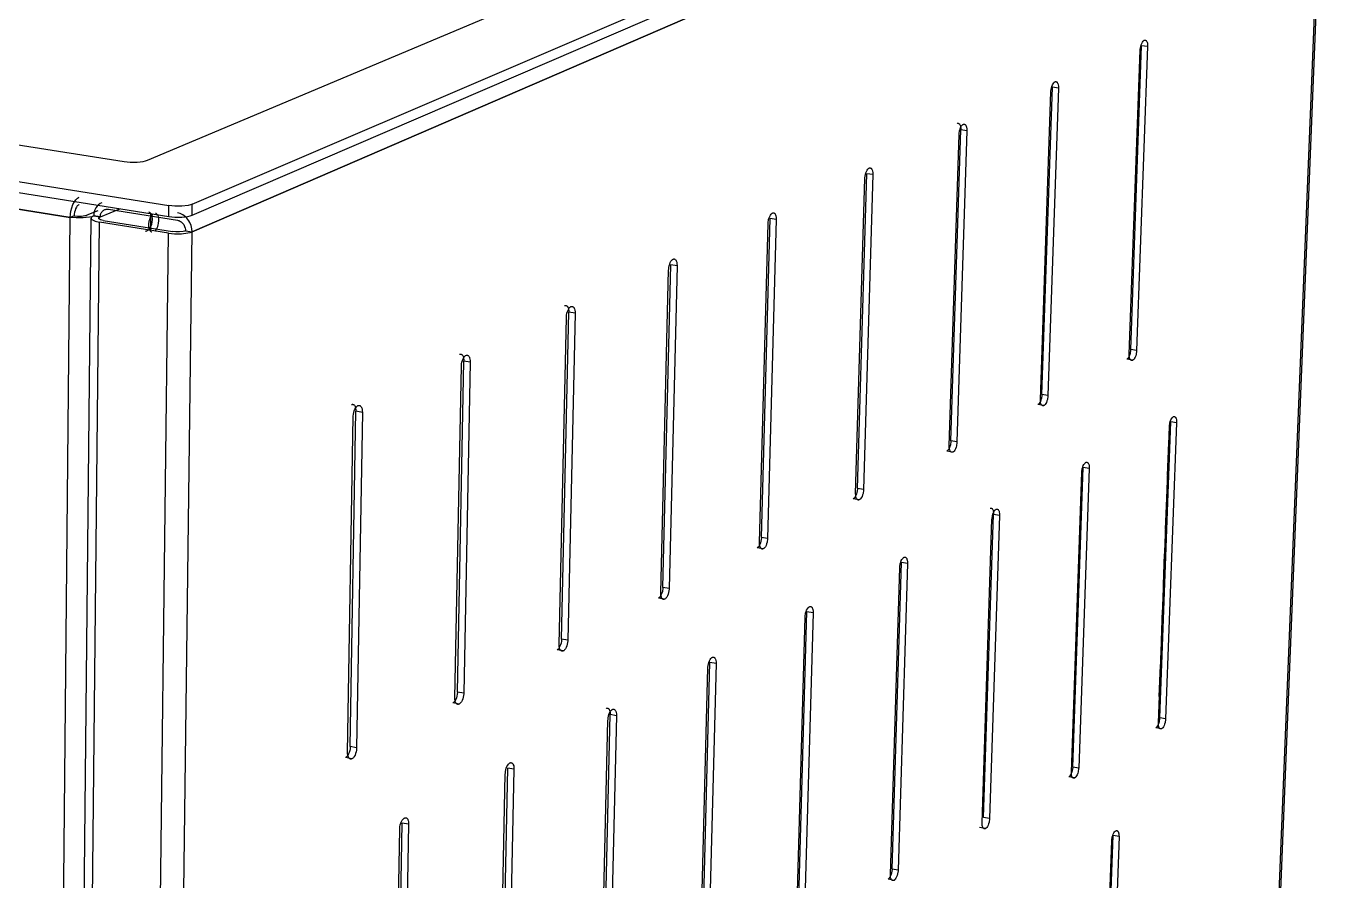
# Model space of a CAD drawing. Header units: millimetres. Extents: x 10366 to 13995, y 24552 to 29685.
# Drawn here: x 13093.7 to 13559.6, y 28572.7 to 28878.9 of the extents above; entities that cross this region are included whole.
import ezdxf

# ---------------------------------------------------------------- set-up
doc = ezdxf.new("R2010")
doc.units = ezdxf.units.MM
doc.header["$LTSCALE"] = 3
doc.layers.add('Default', color=7, linetype='Continuous')

msp = doc.modelspace()

# ---------------------------------------------------------------- linework, layer by layer
at = {"layer": 'Default'}
for points in [[(13153.27, 28815.09, 0), (13559.39, 28989.35, 0)], [(13137.22, 28830.85, 0), (13507.5, 28986.75, 0)], [(13153.22, 28811.13, 0), (13559.25, 28985.92, 0)], [(13153.18, 28805.22, 0), (13559.07, 28980.81, 0)], [(13559.07, 28980.81, 0), (13153.18, 28805.22, 0)], [(13532.17, 28313.6, 0), (13559.07, 28980.81, 0)], [(13559.57, 28981.27, 0), (13532.66, 28314.33, 0)], [(12467.53, 28934.63, 0), (13128.93, 28830.38, 0)], [(12409.94, 28931.75, 0), (13144.89, 28814.61, 0)], [(12410.08, 28928.15, 0), (13144.84, 28810.65, 0)], [(12439.26, 28918.1, 0), (13109.6, 28810.37, 0)], [(13109.6, 28810.37, 0), (12439.27, 28918.1, 0)], [(13492.72, 28870.31, 0), (13492.73, 28870.5, 0), (13492.9, 28871.63, 0), (13493.05, 28872.19, 0), (13493.25, 28872.7, 0), (13493.48, 28873.13, 0), (13493.74, 28873.48, 0), (13493.84, 28873.59, 0), (13493.94, 28873.68, 0), (13494.04, 28873.75, 0), (13494.14, 28873.81, 0)], [(13494.14, 28873.81, 0), (13494.2, 28873.83, 0), (13494.26, 28873.85, 0), (13494.33, 28873.86, 0), (13494.39, 28873.87, 0), (13494.45, 28873.87, 0), (13494.5, 28873.86, 0), (13494.56, 28873.85, 0), (13494.62, 28873.83, 0), (13494.68, 28873.8, 0), (13494.73, 28873.77, 0), (13494.78, 28873.73, 0), (13494.88, 28873.63, 0), (13494.98, 28873.5, 0), (13495.06, 28873.35, 0), (13495.14, 28873.18, 0), (13495.26, 28872.77, 0), (13495.33, 28872.28, 0), (13495.35, 28871.53, 0)], [(13488.79, 28761.37, 0), (13492.72, 28870.31, 0)], [(13489.28, 28763.04, 0), (13493.2, 28871.84, 0)], [(13495.35, 28871.53, 0), (13491.41, 28762.71, 0)], [(13495.35, 28871.53, 0), (13493.2, 28871.84, 0)], [(13460.71, 28855.39, 0), (13460.72, 28855.59, 0), (13460.89, 28856.73, 0), (13461.05, 28857.3, 0), (13461.25, 28857.81, 0), (13461.48, 28858.26, 0), (13461.74, 28858.61, 0), (13461.84, 28858.72, 0), (13461.95, 28858.81, 0), (13462.05, 28858.88, 0), (13462.16, 28858.94, 0)], [(13462.16, 28858.94, 0), (13462.22, 28858.97, 0), (13462.28, 28858.99, 0), (13462.35, 28859, 0), (13462.41, 28859.01, 0), (13462.47, 28859.01, 0), (13462.53, 28859, 0), (13462.59, 28858.99, 0), (13462.65, 28858.97, 0), (13462.71, 28858.94, 0), (13462.76, 28858.91, 0), (13462.82, 28858.87, 0), (13462.92, 28858.76, 0), (13463.02, 28858.64, 0), (13463.11, 28858.49, 0), (13463.18, 28858.31, 0), (13463.31, 28857.9, 0), (13463.39, 28857.4, 0), (13463.41, 28856.65, 0)], [(13456.98, 28745.16, 0), (13460.71, 28855.39, 0)], [(13457.51, 28746.88, 0), (13461.24, 28856.97, 0)], [(13463.41, 28856.65, 0), (13459.66, 28746.53, 0)], [(13463.41, 28856.65, 0), (13461.24, 28856.97, 0)], [(13424.32, 28728.53, 0), (13427.85, 28840.08, 0)], [(13424.91, 28730.29, 0), (13428.43, 28841.7, 0)], [(13430.62, 28841.37, 0), (13427.08, 28729.93, 0)], [(13427.14, 28844.01, 0), (13427.21, 28844.04, 0), (13427.27, 28844.06, 0), (13427.34, 28844.07, 0), (13427.4, 28844.08, 0), (13427.46, 28844.08, 0), (13427.53, 28844.07, 0), (13427.59, 28844.06, 0), (13427.65, 28844.04, 0), (13427.71, 28844.01, 0), (13427.77, 28843.98, 0), (13427.82, 28843.94, 0), (13427.93, 28843.84, 0), (13428.03, 28843.71, 0), (13428.12, 28843.56, 0), (13428.2, 28843.38, 0), (13428.33, 28842.97, 0), (13428.41, 28842.46, 0), (13428.43, 28841.7, 0)], [(13427.85, 28840.08, 0), (13427.86, 28840.28, 0), (13428.03, 28841.44, 0), (13428.19, 28842.01, 0), (13428.4, 28842.54, 0), (13428.64, 28842.99, 0), (13428.9, 28843.35, 0), (13429.11, 28843.55, 0), (13429.22, 28843.63, 0), (13429.33, 28843.69, 0)], [(13430.62, 28841.37, 0), (13428.43, 28841.7, 0)], [(13429.33, 28843.69, 0), (13429.39, 28843.71, 0), (13429.46, 28843.73, 0), (13429.52, 28843.75, 0), (13429.59, 28843.75, 0), (13429.65, 28843.75, 0), (13429.71, 28843.75, 0), (13429.78, 28843.73, 0), (13429.84, 28843.71, 0), (13429.89, 28843.69, 0), (13429.95, 28843.65, 0), (13430.01, 28843.61, 0), (13430.12, 28843.51, 0), (13430.21, 28843.38, 0), (13430.3, 28843.23, 0), (13430.39, 28843.05, 0), (13430.51, 28842.64, 0), (13430.6, 28842.14, 0), (13430.62, 28841.37, 0)], [(13128.93, 28830.38, 0), (13131.07, 28830.17, 0), (13133.52, 28830.18, 0), (13135.72, 28830.43, 0), (13136.57, 28830.63, 0), (13137.22, 28830.85, 0)], [(13391.44, 28713.26, 0), (13394.75, 28826.03, 0)], [(13394.11, 28824.36, 0), (13394.12, 28824.57, 0), (13394.29, 28825.74, 0), (13394.46, 28826.32, 0), (13394.67, 28826.85, 0), (13394.91, 28827.31, 0), (13395.19, 28827.68, 0), (13395.4, 28827.88, 0), (13395.51, 28827.96, 0), (13395.62, 28828.02, 0)], [(13396.96, 28825.69, 0), (13394.75, 28826.03, 0)], [(13395.62, 28828.02, 0), (13395.76, 28828.07, 0), (13395.82, 28828.08, 0), (13395.89, 28828.09, 0), (13395.95, 28828.09, 0), (13396.02, 28828.09, 0), (13396.08, 28828.07, 0), (13396.14, 28828.05, 0), (13396.2, 28828.03, 0), (13396.26, 28827.99, 0), (13396.32, 28827.95, 0), (13396.43, 28827.85, 0), (13396.53, 28827.72, 0), (13396.63, 28827.57, 0), (13396.71, 28827.39, 0), (13396.84, 28826.97, 0), (13396.93, 28826.46, 0), (13396.96, 28825.69, 0)], [(13390.8, 28711.45, 0), (13394.11, 28824.36, 0)], [(13396.96, 28825.69, 0), (13393.63, 28712.89, 0)], [(13109.6, 28810.37, 0), (13109.66, 28811.47, 0), (13109.84, 28812.64, 0), (13110.14, 28813.82, 0), (13110.55, 28814.93, 0), (13111.06, 28815.91, 0), (13111.62, 28816.69, 0), (13111.91, 28817, 0), (13112.2, 28817.25, 0), (13112.49, 28817.45, 0), (13112.77, 28817.59, 0)], [(13112.75, 28814.96, 0), (13112.59, 28814.88, 0), (13112.43, 28814.78, 0), (13112.27, 28814.64, 0), (13112.11, 28814.46, 0), (13111.8, 28814.03, 0), (13111.51, 28813.49, 0), (13111.29, 28812.87, 0), (13111.12, 28812.22, 0), (13111.02, 28811.57, 0), (13110.99, 28810.96, 0)], [(13115.62, 28811.23, 0), (13119.54, 28812.89, 0)], [(13120.85, 28815.64, 0), (13120.24, 28815.32, 0), (13119.67, 28814.89, 0), (13119.17, 28814.37, 0), (13118.75, 28813.76, 0), (13118.42, 28813.1, 0), (13118.18, 28812.4, 0), (13118.04, 28811.69, 0), (13117.98, 28810.98, 0)], [(13120.32, 28810.6, 0), (13120.39, 28811.18, 0), (13120.46, 28811.46, 0), (13120.57, 28811.74, 0), (13120.69, 28812.01, 0), (13120.85, 28812.26, 0), (13121.03, 28812.5, 0), (13121.23, 28812.71, 0), (13121.46, 28812.89, 0), (13121.7, 28813.04, 0), (13121.95, 28813.16, 0), (13122.21, 28813.25, 0), (13122.48, 28813.3, 0), (13122.74, 28813.33, 0), (13123.01, 28813.33, 0), (13123.26, 28813.3, 0)], [(13120.37, 28810.52, 0), (13127.28, 28813.45, 0)], [(13123.26, 28813.3, 0), (13147.93, 28809.35, 0)], [(13139, 28809.64, 0), (13138.99, 28810.1, 0), (13138.94, 28810.55, 0), (13138.84, 28810.97, 0), (13138.69, 28811.36, 0), (13138.6, 28811.53, 0), (13138.51, 28811.68, 0), (13138.4, 28811.82, 0), (13138.28, 28811.93, 0), (13138.16, 28812.03, 0), (13138.03, 28812.1, 0), (13137.9, 28812.15, 0), (13137.77, 28812.19, 0)], [(13144.84, 28810.65, 0), (13144.89, 28814.61, 0)], [(13153.27, 28815.09, 0), (13152.62, 28814.86, 0), (13151.76, 28814.66, 0), (13149.54, 28814.4, 0), (13147.05, 28814.39, 0), (13144.89, 28814.61, 0)], [(13153.22, 28811.13, 0), (13153.27, 28815.09, 0)], [(13361, 28811.93, 0), (13361.14, 28811.98, 0), (13361.21, 28812, 0), (13361.27, 28812, 0), (13361.34, 28812, 0), (13361.41, 28812, 0), (13361.47, 28811.99, 0), (13361.54, 28811.97, 0), (13361.6, 28811.94, 0), (13361.66, 28811.91, 0), (13361.72, 28811.86, 0), (13361.83, 28811.76, 0), (13361.94, 28811.63, 0), (13362.04, 28811.48, 0), (13362.12, 28811.3, 0), (13362.26, 28810.87, 0), (13362.35, 28810.36, 0), (13362.38, 28809.58, 0)], [(13102.29, 28047.98, 0), (13109.6, 28810.37, 0)], [(13109.34, 28047.54, 0), (13117.03, 28810.09, 0)], [(13110.99, 28810.96, 0), (13109.6, 28810.37, 0)], [(13117.95, 28810.86, 0), (13117.3, 28810.63, 0), (13116.44, 28810.43, 0), (13114.22, 28810.17, 0), (13111.74, 28810.16, 0), (13109.6, 28810.37, 0)], [(13110.99, 28810.96, 0), (13112.18, 28810.84, 0), (13113.55, 28810.85, 0), (13114.78, 28810.99, 0), (13115.26, 28811.1, 0), (13115.62, 28811.23, 0)], [(13112.16, 28045.41, 0), (13120.02, 28808.71, 0)], [(13117.89, 28810.88, 0), (13117.63, 28810.76, 0), (13117.41, 28810.63, 0), (13117.23, 28810.49, 0), (13117.17, 28810.41, 0), (13117.11, 28810.34, 0), (13117.07, 28810.26, 0), (13117.06, 28810.22, 0), (13117.04, 28810.18, 0), (13117.04, 28810.14, 0), (13117.03, 28810.1, 0), (13117.03, 28810.06, 0), (13117.04, 28810.02, 0), (13117.05, 28809.98, 0), (13117.06, 28809.94, 0), (13117.1, 28809.86, 0), (13117.15, 28809.78, 0), (13117.22, 28809.7, 0), (13117.31, 28809.62, 0), (13117.53, 28809.47, 0), (13117.8, 28809.32, 0), (13118.5, 28809.06, 0), (13120.02, 28808.71, 0)], [(13117.94, 28810.91, 0), (13120.28, 28810.53, 0)], [(13120.32, 28810.6, 0), (13117.98, 28810.98, 0)], [(13121.41, 28809.31, 0), (13120.46, 28809.53, 0), (13120.1, 28809.68, 0), (13119.96, 28809.76, 0), (13119.9, 28809.81, 0), (13119.86, 28809.85, 0), (13119.82, 28809.9, 0), (13119.79, 28809.94, 0), (13119.77, 28809.98, 0), (13119.76, 28810.01, 0), (13119.75, 28810.03, 0), (13119.75, 28810.05, 0), (13119.75, 28810.07, 0), (13119.75, 28810.1, 0), (13119.76, 28810.12, 0), (13119.76, 28810.14, 0), (13119.78, 28810.18, 0), (13119.81, 28810.23, 0), (13119.84, 28810.27, 0), (13119.88, 28810.31, 0), (13119.99, 28810.38, 0), (13120.22, 28810.51, 0)], [(13144.79, 28804.73, 0), (13120.02, 28808.71, 0)], [(13121.41, 28809.31, 0), (13146.17, 28805.33, 0)], [(13136.5, 28805.5, 0), (13136.61, 28805.49, 0), (13136.71, 28805.49, 0), (13136.82, 28805.5, 0), (13136.92, 28805.53, 0), (13137.02, 28805.56, 0), (13137.23, 28805.65, 0), (13137.44, 28805.79, 0), (13137.65, 28805.97, 0), (13137.86, 28806.2, 0), (13138.07, 28806.47, 0), (13138.44, 28807.13, 0), (13138.73, 28807.9, 0), (13138.92, 28808.7, 0), (13139, 28809.64, 0)], [(13139.19, 28811.55, 0), (13138.89, 28811.3, 0), (13138.61, 28810.96, 0), (13138.34, 28810.54, 0), (13138.1, 28810.06, 0), (13137.9, 28809.53, 0), (13137.75, 28808.98, 0), (13137.6, 28807.91, 0), (13137.59, 28807.42, 0), (13137.63, 28806.94, 0), (13137.72, 28806.48, 0), (13137.86, 28806.05, 0), (13137.95, 28805.86, 0), (13138.05, 28805.69, 0), (13138.16, 28805.54, 0), (13138.28, 28805.41, 0), (13138.41, 28805.3, 0), (13138.54, 28805.22, 0), (13138.68, 28805.16, 0), (13138.82, 28805.13, 0)], [(13138.38, 28805.76, 0), (13138.45, 28811.67, 0)], [(13139.89, 28805.52, 0), (13140.18, 28805.82, 0), (13140.46, 28806.2, 0), (13140.71, 28806.65, 0), (13140.93, 28807.16, 0), (13141.1, 28807.7, 0), (13141.23, 28808.24, 0), (13141.33, 28809.27, 0)], [(13141.33, 28809.27, 0), (13141.31, 28809.73, 0), (13141.26, 28810.18, 0), (13141.16, 28810.6, 0), (13141.02, 28810.99, 0), (13140.93, 28811.16, 0), (13140.83, 28811.31, 0), (13140.72, 28811.45, 0), (13140.61, 28811.56, 0), (13140.49, 28811.66, 0), (13140.36, 28811.73, 0), (13140.23, 28811.78, 0), (13140.09, 28811.81, 0)], [(13144.84, 28810.65, 0), (13147, 28810.43, 0), (13149.49, 28810.44, 0), (13151.71, 28810.7, 0), (13152.57, 28810.9, 0), (13153.22, 28811.13, 0)], [(13147.93, 28809.35, 0), (13148.19, 28809.29, 0), (13148.46, 28809.21, 0), (13148.73, 28809.09, 0), (13149, 28808.95, 0), (13149.27, 28808.77, 0), (13149.53, 28808.56, 0), (13149.77, 28808.32, 0), (13149.99, 28808.06, 0), (13150.19, 28807.77, 0), (13150.51, 28807.16, 0), (13150.72, 28806.52, 0), (13150.8, 28806.05, 0), (13150.82, 28805.6, 0)], [(13153.18, 28805.22, 0), (13153.1, 28806.31, 0), (13152.83, 28807.46, 0), (13152.35, 28808.6, 0), (13152.04, 28809.14, 0), (13151.68, 28809.65, 0), (13151.28, 28810.13, 0), (13150.84, 28810.56, 0), (13150.38, 28810.94, 0), (13149.9, 28811.26, 0), (13149.41, 28811.53, 0), (13148.92, 28811.73, 0), (13148.43, 28811.89, 0), (13147.96, 28811.99, 0)], [(13356.38, 28693.91, 0), (13359.46, 28808.22, 0)], [(13357.08, 28695.77, 0), (13360.16, 28809.93, 0)], [(13362.38, 28809.58, 0), (13359.28, 28695.39, 0)], [(13359.46, 28808.22, 0), (13359.47, 28808.42, 0), (13359.64, 28809.61, 0), (13359.81, 28810.2, 0), (13360.02, 28810.74, 0), (13360.27, 28811.21, 0), (13360.55, 28811.58, 0), (13360.78, 28811.79, 0), (13360.89, 28811.87, 0), (13361, 28811.93, 0)], [(13362.38, 28809.58, 0), (13360.16, 28809.93, 0)], [(13135.59, 28039.25, 0), (13144.79, 28804.73, 0)], [(13143.53, 28040, 0), (13153.18, 28805.22, 0)], [(13144.79, 28804.73, 0), (13146.96, 28804.51, 0), (13149.44, 28804.52, 0), (13151.67, 28804.79, 0), (13152.53, 28804.99, 0), (13153.18, 28805.22, 0)], [(13150.82, 28805.6, 0), (13150.46, 28805.47, 0), (13149.98, 28805.36, 0), (13148.75, 28805.21, 0), (13147.37, 28805.21, 0), (13146.17, 28805.33, 0)], [(13150.82, 28805.6, 0), (13153.18, 28805.22, 0)], [(13321.77, 28677.8, 0), (13324.61, 28793.38, 0)], [(13323.85, 28791.63, 0), (13323.86, 28791.84, 0), (13323.92, 28792.43, 0), (13324.03, 28793.04, 0), (13324.21, 28793.64, 0), (13324.42, 28794.19, 0), (13324.68, 28794.66, 0), (13324.97, 28795.04, 0), (13325.2, 28795.25, 0), (13325.31, 28795.33, 0), (13325.43, 28795.4, 0)], [(13326.85, 28793.03, 0), (13324.61, 28793.38, 0)], [(13325.43, 28795.4, 0), (13325.57, 28795.45, 0), (13325.64, 28795.46, 0), (13325.71, 28795.47, 0), (13325.78, 28795.48, 0), (13325.85, 28795.47, 0), (13325.91, 28795.46, 0), (13325.98, 28795.44, 0), (13326.04, 28795.41, 0), (13326.11, 28795.38, 0), (13326.17, 28795.34, 0), (13326.29, 28795.23, 0), (13326.39, 28795.1, 0), (13326.49, 28794.95, 0), (13326.58, 28794.77, 0), (13326.73, 28794.34, 0), (13326.82, 28793.82, 0), (13326.85, 28793.03, 0)], [(13321.02, 28675.9, 0), (13323.85, 28791.63, 0)], [(13326.85, 28793.03, 0), (13324, 28677.42, 0)], [(13285.49, 28659.34, 0), (13288.07, 28776.38, 0)], [(13286.6, 28778.77, 0), (13286.74, 28778.82, 0), (13286.81, 28778.84, 0), (13286.88, 28778.85, 0), (13286.96, 28778.85, 0), (13287.03, 28778.84, 0), (13287.1, 28778.83, 0), (13287.16, 28778.81, 0), (13287.23, 28778.79, 0), (13287.29, 28778.75, 0), (13287.36, 28778.71, 0), (13287.48, 28778.61, 0), (13287.59, 28778.48, 0), (13287.7, 28778.32, 0), (13287.79, 28778.14, 0), (13287.87, 28777.93, 0), (13287.99, 28777.45, 0), (13288.06, 28776.97, 0), (13288.07, 28776.38, 0)], [(13287.25, 28774.57, 0), (13287.26, 28774.79, 0), (13287.32, 28775.39, 0), (13287.44, 28776.01, 0), (13287.61, 28776.61, 0), (13287.83, 28777.17, 0), (13288.1, 28777.65, 0), (13288.39, 28778.04, 0), (13288.62, 28778.26, 0), (13288.74, 28778.34, 0), (13288.86, 28778.4, 0)], [(13290.34, 28776.01, 0), (13287.74, 28658.94, 0)], [(13290.34, 28776.01, 0), (13288.07, 28776.38, 0)], [(13288.86, 28778.4, 0), (13289.01, 28778.46, 0), (13289.08, 28778.47, 0), (13289.15, 28778.48, 0), (13289.22, 28778.48, 0), (13289.29, 28778.48, 0), (13289.36, 28778.47, 0), (13289.43, 28778.45, 0), (13289.5, 28778.42, 0), (13289.56, 28778.39, 0), (13289.62, 28778.35, 0), (13289.75, 28778.24, 0), (13289.86, 28778.11, 0), (13289.96, 28777.96, 0), (13290.05, 28777.77, 0), (13290.13, 28777.57, 0), (13290.26, 28777.09, 0), (13290.32, 28776.6, 0), (13290.34, 28776.01, 0)], [(13284.67, 28657.38, 0), (13287.25, 28774.57, 0)], [(13248.98, 28761.3, 0), (13249.13, 28761.36, 0), (13249.2, 28761.38, 0), (13249.27, 28761.39, 0), (13249.35, 28761.39, 0), (13249.42, 28761.38, 0), (13249.49, 28761.37, 0), (13249.56, 28761.35, 0), (13249.63, 28761.33, 0), (13249.7, 28761.29, 0), (13249.76, 28761.25, 0), (13249.89, 28761.15, 0), (13250, 28761.02, 0), (13250.11, 28760.86, 0), (13250.21, 28760.67, 0), (13250.29, 28760.47, 0), (13250.42, 28759.98, 0), (13250.49, 28759.49, 0), (13250.5, 28758.9, 0)], [(13249.61, 28757.04, 0), (13249.62, 28757.25, 0), (13249.68, 28757.86, 0), (13249.8, 28758.49, 0), (13249.98, 28759.11, 0), (13250.21, 28759.67, 0), (13250.48, 28760.16, 0), (13250.78, 28760.56, 0), (13251.02, 28760.78, 0), (13251.14, 28760.86, 0), (13251.26, 28760.93, 0)], [(13251.26, 28760.93, 0), (13251.41, 28760.98, 0), (13251.49, 28761, 0), (13251.56, 28761.01, 0), (13251.63, 28761.01, 0), (13251.71, 28761.01, 0), (13251.78, 28761, 0), (13251.85, 28760.98, 0), (13251.92, 28760.95, 0), (13251.98, 28760.92, 0), (13252.05, 28760.88, 0), (13252.17, 28760.77, 0), (13252.29, 28760.64, 0), (13252.4, 28760.48, 0), (13252.49, 28760.3, 0), (13252.58, 28760.09, 0), (13252.71, 28759.61, 0), (13252.77, 28759.11, 0), (13252.79, 28758.52, 0)], [(13489.28, 28763.04, 0), (13489.27, 28762.85, 0), (13489.1, 28761.73, 0), (13488.95, 28761.18, 0), (13488.75, 28760.67, 0), (13488.53, 28760.23, 0), (13488.27, 28759.87, 0), (13488.07, 28759.67, 0), (13487.97, 28759.6, 0), (13487.87, 28759.54, 0)], [(13490, 28759.2, 0), (13489.88, 28759.15, 0), (13489.82, 28759.13, 0), (13489.76, 28759.12, 0), (13489.7, 28759.12, 0), (13489.64, 28759.12, 0), (13489.58, 28759.13, 0), (13489.52, 28759.15, 0), (13489.47, 28759.18, 0), (13489.41, 28759.21, 0), (13489.36, 28759.24, 0), (13489.31, 28759.29, 0), (13489.21, 28759.39, 0), (13489.12, 28759.52, 0), (13489.04, 28759.68, 0), (13488.97, 28759.86, 0), (13488.87, 28760.27, 0), (13488.8, 28760.77, 0), (13488.79, 28761.37, 0)], [(13491.41, 28762.71, 0), (13489.28, 28763.04, 0)], [(13491.41, 28762.71, 0), (13491.4, 28762.51, 0), (13491.23, 28761.39, 0), (13491.08, 28760.84, 0), (13490.88, 28760.33, 0), (13490.66, 28759.89, 0), (13490.4, 28759.53, 0), (13490.2, 28759.33, 0), (13490.1, 28759.26, 0), (13490, 28759.2, 0)], [(13247.31, 28638.35, 0), (13249.61, 28757.04, 0)], [(13248.2, 28640.36, 0), (13250.5, 28758.9, 0)], [(13252.79, 28758.52, 0), (13250.47, 28639.95, 0)], [(13252.79, 28758.52, 0), (13250.5, 28758.9, 0)], [(13490, 28759.2, 0), (13487.87, 28759.54, 0)], [(13457.51, 28746.88, 0), (13457.5, 28746.68, 0), (13457.33, 28745.55, 0), (13457.17, 28744.99, 0), (13456.98, 28744.47, 0), (13456.74, 28744.02, 0), (13456.48, 28743.66, 0), (13456.28, 28743.46, 0), (13456.18, 28743.38, 0), (13456.07, 28743.32, 0)], [(13459.66, 28746.53, 0), (13457.51, 28746.88, 0)], [(13210.28, 28743.34, 0), (13210.43, 28743.4, 0), (13210.51, 28743.41, 0), (13210.58, 28743.43, 0), (13210.66, 28743.43, 0), (13210.73, 28743.42, 0), (13210.81, 28743.41, 0), (13210.88, 28743.39, 0), (13210.95, 28743.37, 0), (13211.02, 28743.33, 0), (13211.09, 28743.29, 0), (13211.21, 28743.19, 0), (13211.34, 28743.06, 0), (13211.45, 28742.9, 0), (13211.55, 28742.71, 0), (13211.63, 28742.5, 0), (13211.77, 28742.01, 0), (13211.84, 28741.51, 0), (13211.86, 28740.91, 0)], [(13210.9, 28739, 0), (13210.9, 28739.22, 0), (13210.96, 28739.84, 0), (13211.09, 28740.48, 0), (13211.27, 28741.1, 0), (13211.5, 28741.67, 0), (13211.78, 28742.17, 0), (13212.09, 28742.57, 0), (13212.33, 28742.8, 0), (13212.46, 28742.88, 0), (13212.59, 28742.95, 0)], [(13212.59, 28742.95, 0), (13212.74, 28743.01, 0), (13212.82, 28743.03, 0), (13212.89, 28743.04, 0), (13212.97, 28743.04, 0), (13213.04, 28743.04, 0), (13213.12, 28743.03, 0), (13213.19, 28743.01, 0), (13213.26, 28742.98, 0), (13213.33, 28742.95, 0), (13213.39, 28742.91, 0), (13213.52, 28742.8, 0), (13213.64, 28742.67, 0), (13213.75, 28742.51, 0), (13213.85, 28742.32, 0), (13213.94, 28742.11, 0), (13214.07, 28741.62, 0), (13214.15, 28741.13, 0), (13214.17, 28740.52, 0)], [(13458.22, 28742.97, 0), (13456.07, 28743.32, 0)], [(13458.22, 28742.97, 0), (13458.09, 28742.92, 0), (13458.03, 28742.9, 0), (13457.97, 28742.89, 0), (13457.91, 28742.89, 0), (13457.85, 28742.89, 0), (13457.79, 28742.9, 0), (13457.73, 28742.92, 0), (13457.67, 28742.94, 0), (13457.62, 28742.98, 0), (13457.56, 28743.01, 0), (13457.51, 28743.06, 0), (13457.41, 28743.16, 0), (13457.32, 28743.29, 0), (13457.24, 28743.45, 0), (13457.17, 28743.63, 0), (13457.05, 28744.05, 0), (13456.99, 28744.55, 0), (13456.98, 28745.16, 0)], [(13459.66, 28746.53, 0), (13459.65, 28746.33, 0), (13459.48, 28745.2, 0), (13459.32, 28744.64, 0), (13459.12, 28744.12, 0), (13458.89, 28743.68, 0), (13458.63, 28743.31, 0), (13458.43, 28743.11, 0), (13458.32, 28743.03, 0), (13458.22, 28742.97, 0)], [(13208.89, 28618.77, 0), (13210.9, 28739, 0)], [(13209.85, 28620.84, 0), (13211.86, 28740.91, 0)], [(13214.17, 28740.52, 0), (13211.86, 28740.91, 0)], [(13214.17, 28740.52, 0), (13212.13, 28620.42, 0)], [(13503.15, 28735.46, 0), (13503.16, 28735.65, 0), (13503.32, 28736.76, 0), (13503.47, 28737.31, 0), (13503.67, 28737.82, 0), (13503.89, 28738.26, 0), (13504.14, 28738.61, 0), (13504.34, 28738.81, 0), (13504.44, 28738.89, 0), (13504.54, 28738.95, 0)], [(13504.54, 28738.95, 0), (13504.66, 28739, 0), (13504.72, 28739.02, 0), (13504.78, 28739.03, 0), (13504.84, 28739.03, 0), (13504.9, 28739.03, 0), (13504.95, 28739.02, 0), (13505.01, 28739, 0), (13505.06, 28738.98, 0), (13505.12, 28738.95, 0), (13505.17, 28738.91, 0), (13505.22, 28738.87, 0), (13505.31, 28738.76, 0), (13505.4, 28738.64, 0), (13505.48, 28738.48, 0), (13505.55, 28738.31, 0), (13505.65, 28737.9, 0), (13505.71, 28737.41, 0), (13505.72, 28736.81, 0)], [(13499.21, 28629.28, 0), (13503.15, 28735.46, 0)], [(13499.67, 28631.09, 0), (13503.61, 28737.15, 0)], [(13505.72, 28736.81, 0), (13501.77, 28630.73, 0)], [(13505.72, 28736.81, 0), (13503.61, 28737.15, 0)], [(13424.91, 28730.29, 0), (13424.9, 28730.09, 0), (13424.73, 28728.94, 0), (13424.57, 28728.37, 0), (13424.37, 28727.85, 0), (13424.13, 28727.4, 0), (13423.86, 28727.03, 0), (13423.65, 28726.82, 0), (13423.55, 28726.74, 0), (13423.44, 28726.68, 0)], [(13425.61, 28726.32, 0), (13425.48, 28726.27, 0), (13425.41, 28726.25, 0), (13425.35, 28726.24, 0), (13425.29, 28726.23, 0), (13425.23, 28726.24, 0), (13425.16, 28726.25, 0), (13425.1, 28726.26, 0), (13425.05, 28726.29, 0), (13424.99, 28726.32, 0), (13424.93, 28726.36, 0), (13424.88, 28726.4, 0), (13424.78, 28726.51, 0), (13424.68, 28726.64, 0), (13424.6, 28726.8, 0), (13424.52, 28726.98, 0), (13424.4, 28727.4, 0), (13424.34, 28727.91, 0), (13424.32, 28728.53, 0)], [(13427.08, 28729.93, 0), (13424.91, 28730.29, 0)], [(13427.08, 28729.93, 0), (13427.07, 28729.73, 0), (13426.9, 28728.59, 0), (13426.74, 28728.02, 0), (13426.53, 28727.49, 0), (13426.3, 28727.04, 0), (13426.03, 28726.67, 0), (13425.82, 28726.46, 0), (13425.71, 28726.38, 0), (13425.61, 28726.32, 0)], [(13502.47, 28717.94, 0), (13502.91, 28729.79, 0)], [(13425.61, 28726.32, 0), (13423.44, 28726.68, 0)], [(13468.04, 28611.65, 0), (13471.79, 28719.06, 0)], [(13468.55, 28613.51, 0), (13472.3, 28720.8, 0)], [(13474.43, 28720.44, 0), (13470.66, 28613.13, 0)], [(13471.79, 28719.06, 0), (13471.8, 28719.26, 0), (13471.97, 28720.38, 0), (13472.12, 28720.94, 0), (13472.32, 28721.45, 0), (13472.55, 28721.9, 0), (13472.81, 28722.26, 0), (13473.01, 28722.46, 0), (13473.11, 28722.54, 0), (13473.21, 28722.6, 0)], [(13474.43, 28720.44, 0), (13472.3, 28720.8, 0)], [(13473.21, 28722.6, 0), (13473.34, 28722.65, 0), (13473.4, 28722.67, 0), (13473.46, 28722.68, 0), (13473.52, 28722.68, 0), (13473.58, 28722.68, 0), (13473.64, 28722.67, 0), (13473.69, 28722.65, 0), (13473.75, 28722.63, 0), (13473.81, 28722.6, 0), (13473.86, 28722.57, 0), (13473.91, 28722.52, 0), (13474.01, 28722.42, 0), (13474.1, 28722.29, 0), (13474.18, 28722.13, 0), (13474.25, 28721.96, 0), (13474.36, 28721.54, 0), (13474.42, 28721.05, 0), (13474.43, 28720.44, 0)], [(13391.44, 28713.26, 0), (13391.43, 28713.06, 0), (13391.26, 28711.89, 0), (13391.1, 28711.32, 0), (13390.89, 28710.79, 0), (13390.65, 28710.32, 0), (13390.38, 28709.95, 0), (13390.16, 28709.74, 0), (13390.05, 28709.66, 0), (13389.94, 28709.59, 0)], [(13392.13, 28709.22, 0), (13389.94, 28709.59, 0)], [(13392.13, 28709.22, 0), (13392, 28709.17, 0), (13391.93, 28709.15, 0), (13391.87, 28709.14, 0), (13391.8, 28709.14, 0), (13391.74, 28709.14, 0), (13391.67, 28709.15, 0), (13391.61, 28709.17, 0), (13391.55, 28709.19, 0), (13391.49, 28709.22, 0), (13391.44, 28709.26, 0), (13391.38, 28709.3, 0), (13391.27, 28709.41, 0), (13391.18, 28709.54, 0), (13391.09, 28709.7, 0), (13391.01, 28709.88, 0), (13390.89, 28710.31, 0), (13390.82, 28710.82, 0), (13390.8, 28711.45, 0)], [(13393.63, 28712.89, 0), (13391.44, 28713.26, 0)], [(13393.63, 28712.89, 0), (13393.62, 28712.69, 0), (13393.45, 28711.53, 0), (13393.29, 28710.95, 0), (13393.08, 28710.42, 0), (13392.83, 28709.96, 0), (13392.56, 28709.58, 0), (13392.35, 28709.37, 0), (13392.24, 28709.29, 0), (13392.13, 28709.22, 0)], [(13501.76, 28698.7, 0), (13502.17, 28709.81, 0)], [(13438.92, 28706.19, 0), (13439.05, 28706.24, 0), (13439.11, 28706.26, 0), (13439.17, 28706.27, 0), (13439.23, 28706.27, 0), (13439.29, 28706.27, 0), (13439.36, 28706.26, 0), (13439.41, 28706.24, 0), (13439.47, 28706.22, 0), (13439.53, 28706.19, 0), (13439.58, 28706.16, 0), (13439.64, 28706.11, 0), (13439.74, 28706.01, 0), (13439.83, 28705.88, 0), (13439.91, 28705.72, 0), (13439.99, 28705.54, 0), (13440.1, 28705.13, 0), (13440.17, 28704.63, 0), (13440.18, 28704.01, 0)], [(13439.62, 28702.24, 0), (13439.63, 28702.43, 0), (13439.8, 28703.57, 0), (13439.96, 28704.13, 0), (13440.16, 28704.65, 0), (13440.39, 28705.11, 0), (13440.66, 28705.47, 0), (13440.86, 28705.68, 0), (13440.97, 28705.76, 0), (13441.07, 28705.83, 0)], [(13441.07, 28705.83, 0), (13441.2, 28705.88, 0), (13441.26, 28705.9, 0), (13441.33, 28705.91, 0), (13441.39, 28705.91, 0), (13441.45, 28705.91, 0), (13441.51, 28705.9, 0), (13441.57, 28705.88, 0), (13441.63, 28705.86, 0), (13441.68, 28705.83, 0), (13441.74, 28705.79, 0), (13441.79, 28705.75, 0), (13441.89, 28705.65, 0), (13441.98, 28705.52, 0), (13442.07, 28705.36, 0), (13442.14, 28705.18, 0), (13442.25, 28704.76, 0), (13442.32, 28704.26, 0), (13442.33, 28703.65, 0)], [(13436.06, 28593.56, 0), (13439.62, 28702.24, 0)], [(13436.62, 28595.48, 0), (13440.18, 28704.01, 0)], [(13442.33, 28703.65, 0), (13438.76, 28595.09, 0)], [(13442.33, 28703.65, 0), (13440.18, 28704.01, 0)], [(13357.08, 28695.77, 0), (13357.07, 28695.56, 0), (13356.89, 28694.39, 0), (13356.73, 28693.8, 0), (13356.52, 28693.26, 0), (13356.27, 28692.79, 0), (13355.99, 28692.41, 0), (13355.77, 28692.2, 0), (13355.66, 28692.11, 0), (13355.54, 28692.05, 0)], [(13359.28, 28695.39, 0), (13357.08, 28695.77, 0)], [(13357.75, 28691.67, 0), (13355.54, 28692.05, 0)], [(13357.75, 28691.67, 0), (13357.61, 28691.61, 0), (13357.55, 28691.6, 0), (13357.48, 28691.58, 0), (13357.41, 28691.58, 0), (13357.35, 28691.58, 0), (13357.28, 28691.59, 0), (13357.22, 28691.61, 0), (13357.16, 28691.63, 0), (13357.1, 28691.66, 0), (13357.04, 28691.7, 0), (13356.98, 28691.74, 0), (13356.87, 28691.85, 0), (13356.77, 28691.99, 0), (13356.68, 28692.15, 0), (13356.6, 28692.33, 0), (13356.47, 28692.76, 0), (13356.4, 28693.28, 0), (13356.38, 28693.91, 0)], [(13359.28, 28695.39, 0), (13359.27, 28695.19, 0), (13359.1, 28694.01, 0), (13358.93, 28693.43, 0), (13358.72, 28692.89, 0), (13358.47, 28692.42, 0), (13358.2, 28692.04, 0), (13357.98, 28691.82, 0), (13357.86, 28691.74, 0), (13357.75, 28691.67, 0)], [(13403.87, 28576.97, 0), (13407.22, 28686.79, 0)], [(13409.39, 28686.42, 0), (13406.02, 28576.57, 0)], [(13406.6, 28684.97, 0), (13406.61, 28685.16, 0), (13406.78, 28686.32, 0), (13406.94, 28686.89, 0), (13407.15, 28687.42, 0), (13407.39, 28687.88, 0), (13407.66, 28688.25, 0), (13407.87, 28688.46, 0), (13407.98, 28688.54, 0), (13408.09, 28688.61, 0)], [(13409.39, 28686.42, 0), (13407.22, 28686.79, 0)], [(13408.09, 28688.61, 0), (13408.22, 28688.67, 0), (13408.28, 28688.68, 0), (13408.35, 28688.69, 0), (13408.41, 28688.7, 0), (13408.47, 28688.7, 0), (13408.53, 28688.69, 0), (13408.6, 28688.67, 0), (13408.65, 28688.65, 0), (13408.71, 28688.62, 0), (13408.77, 28688.58, 0), (13408.82, 28688.54, 0), (13408.93, 28688.44, 0), (13409.02, 28688.3, 0), (13409.11, 28688.15, 0), (13409.19, 28687.97, 0), (13409.3, 28687.55, 0), (13409.37, 28687.04, 0), (13409.39, 28686.42, 0)], [(13501.02, 28678.72, 0), (13501.43, 28689.84, 0)], [(13403.25, 28575.01, 0), (13406.6, 28684.97, 0)], [(13321.77, 28677.8, 0), (13321.76, 28677.6, 0), (13321.59, 28676.4, 0), (13321.42, 28675.81, 0), (13321.2, 28675.26, 0), (13320.95, 28674.79, 0), (13320.66, 28674.4, 0), (13320.44, 28674.18, 0), (13320.32, 28674.09, 0), (13320.21, 28674.03, 0)], [(13324, 28677.42, 0), (13321.77, 28677.8, 0)], [(13324, 28677.42, 0), (13323.99, 28677.21, 0), (13323.82, 28676.02, 0), (13323.65, 28675.43, 0), (13323.43, 28674.88, 0), (13323.18, 28674.4, 0), (13322.89, 28674.01, 0), (13322.67, 28673.79, 0), (13322.55, 28673.71, 0), (13322.43, 28673.64, 0)], [(13322.43, 28673.64, 0), (13320.21, 28674.03, 0)], [(13322.43, 28673.64, 0), (13322.29, 28673.58, 0), (13322.22, 28673.56, 0), (13322.16, 28673.55, 0), (13322.09, 28673.54, 0), (13322.02, 28673.55, 0), (13321.95, 28673.55, 0), (13321.89, 28673.57, 0), (13321.82, 28673.59, 0), (13321.76, 28673.62, 0), (13321.7, 28673.66, 0), (13321.64, 28673.7, 0), (13321.53, 28673.81, 0), (13321.42, 28673.95, 0), (13321.33, 28674.11, 0), (13321.25, 28674.29, 0), (13321.11, 28674.73, 0), (13321.04, 28675.26, 0), (13321.02, 28675.9, 0)], [(13370.24, 28557.98, 0), (13373.37, 28669.11, 0)], [(13375.57, 28668.73, 0), (13372.42, 28557.57, 0)], [(13372.71, 28667.24, 0), (13372.72, 28667.44, 0), (13372.89, 28668.6, 0), (13373.05, 28669.18, 0), (13373.26, 28669.72, 0), (13373.51, 28670.19, 0), (13373.78, 28670.57, 0), (13374, 28670.78, 0), (13374.11, 28670.87, 0), (13374.22, 28670.93, 0)], [(13375.57, 28668.73, 0), (13373.37, 28669.11, 0)], [(13374.22, 28670.93, 0), (13374.35, 28670.99, 0), (13374.42, 28671.01, 0), (13374.49, 28671.02, 0), (13374.55, 28671.03, 0), (13374.62, 28671.03, 0), (13374.68, 28671.02, 0), (13374.74, 28671, 0), (13374.8, 28670.98, 0), (13374.86, 28670.95, 0), (13374.92, 28670.91, 0), (13374.98, 28670.87, 0), (13375.09, 28670.76, 0), (13375.19, 28670.63, 0), (13375.27, 28670.47, 0), (13375.35, 28670.29, 0), (13375.48, 28669.87, 0), (13375.55, 28669.36, 0), (13375.57, 28668.73, 0)], [(13500.27, 28658.75, 0), (13500.69, 28669.86, 0)], [(13369.58, 28555.96, 0), (13372.71, 28667.24, 0)], [(13285.49, 28659.34, 0), (13285.49, 28659.13, 0), (13285.43, 28658.54, 0), (13285.31, 28657.92, 0), (13285.14, 28657.32, 0), (13284.92, 28656.77, 0), (13284.66, 28656.28, 0), (13284.36, 28655.89, 0), (13284.13, 28655.66, 0), (13284.01, 28655.57, 0), (13283.89, 28655.5, 0)], [(13287.74, 28658.94, 0), (13285.49, 28659.34, 0)], [(13287.74, 28658.94, 0), (13287.73, 28658.74, 0), (13287.67, 28658.14, 0), (13287.56, 28657.53, 0), (13287.38, 28656.93, 0), (13287.16, 28656.37, 0), (13286.9, 28655.88, 0), (13286.61, 28655.49, 0), (13286.38, 28655.26, 0), (13286.26, 28655.18, 0), (13286.14, 28655.11, 0)], [(13286.14, 28655.11, 0), (13283.89, 28655.5, 0)], [(13286.14, 28655.11, 0), (13286, 28655.05, 0), (13285.93, 28655.03, 0), (13285.85, 28655.01, 0), (13285.78, 28655.01, 0), (13285.71, 28655.01, 0), (13285.65, 28655.02, 0), (13285.58, 28655.03, 0), (13285.51, 28655.06, 0), (13285.45, 28655.09, 0), (13285.38, 28655.12, 0), (13285.32, 28655.17, 0), (13285.21, 28655.28, 0), (13285.1, 28655.41, 0), (13285, 28655.58, 0), (13284.92, 28655.76, 0), (13284.78, 28656.2, 0), (13284.7, 28656.73, 0), (13284.67, 28657.38, 0)], [(13335, 28536.4, 0), (13337.89, 28649.03, 0)], [(13335.72, 28538.47, 0), (13338.62, 28650.95, 0)], [(13337.89, 28649.03, 0), (13337.9, 28649.23, 0), (13338.07, 28650.41, 0), (13338.24, 28651, 0), (13338.46, 28651.55, 0), (13338.71, 28652.02, 0), (13338.99, 28652.41, 0), (13339.21, 28652.63, 0), (13339.32, 28652.71, 0), (13339.44, 28652.78, 0)], [(13340.83, 28650.56, 0), (13337.91, 28538.05, 0)], [(13340.83, 28650.56, 0), (13338.62, 28650.95, 0)], [(13339.44, 28652.78, 0), (13339.58, 28652.84, 0), (13339.65, 28652.86, 0), (13339.71, 28652.87, 0), (13339.78, 28652.88, 0), (13339.85, 28652.88, 0), (13339.91, 28652.87, 0), (13339.98, 28652.85, 0), (13340.04, 28652.83, 0), (13340.1, 28652.8, 0), (13340.16, 28652.77, 0), (13340.22, 28652.72, 0), (13340.33, 28652.62, 0), (13340.43, 28652.48, 0), (13340.52, 28652.32, 0), (13340.61, 28652.14, 0), (13340.73, 28651.71, 0), (13340.81, 28651.19, 0), (13340.83, 28650.56, 0)], [(13499.53, 28638.77, 0), (13499.95, 28649.88, 0)], [(13248.2, 28640.36, 0), (13248.19, 28640.15, 0), (13248.13, 28639.55, 0), (13248.01, 28638.93, 0), (13247.84, 28638.32, 0), (13247.61, 28637.75, 0), (13247.35, 28637.26, 0), (13247.05, 28636.86, 0), (13246.81, 28636.63, 0), (13246.69, 28636.54, 0), (13246.56, 28636.47, 0)], [(13250.47, 28639.95, 0), (13248.2, 28640.36, 0)], [(13250.47, 28639.95, 0), (13250.46, 28639.74, 0), (13250.4, 28639.14, 0), (13250.28, 28638.52, 0), (13250.11, 28637.91, 0), (13249.88, 28637.34, 0), (13249.61, 28636.85, 0), (13249.31, 28636.45, 0), (13249.07, 28636.22, 0), (13248.95, 28636.13, 0), (13248.83, 28636.06, 0)], [(13248.83, 28636.06, 0), (13246.56, 28636.47, 0)], [(13248.83, 28636.06, 0), (13248.68, 28635.99, 0), (13248.61, 28635.97, 0), (13248.54, 28635.96, 0), (13248.46, 28635.95, 0), (13248.39, 28635.95, 0), (13248.32, 28635.96, 0), (13248.25, 28635.98, 0), (13248.18, 28636, 0), (13248.12, 28636.03, 0), (13248.05, 28636.07, 0), (13247.99, 28636.11, 0), (13247.87, 28636.22, 0), (13247.76, 28636.36, 0), (13247.66, 28636.52, 0), (13247.57, 28636.71, 0), (13247.43, 28637.16, 0), (13247.34, 28637.69, 0), (13247.31, 28638.35, 0)], [(13300.26, 28518.44, 0), (13302.91, 28632.3, 0)], [(13301.47, 28634.53, 0), (13301.61, 28634.59, 0), (13301.69, 28634.61, 0), (13301.76, 28634.63, 0), (13301.82, 28634.63, 0), (13301.89, 28634.63, 0), (13301.96, 28634.62, 0), (13302.03, 28634.61, 0), (13302.09, 28634.59, 0), (13302.15, 28634.56, 0), (13302.22, 28634.52, 0), (13302.28, 28634.48, 0), (13302.39, 28634.37, 0), (13302.5, 28634.24, 0), (13302.59, 28634.08, 0), (13302.68, 28633.89, 0), (13302.81, 28633.46, 0), (13302.89, 28632.94, 0), (13302.91, 28632.3, 0)], [(13302.12, 28630.32, 0), (13302.13, 28630.52, 0), (13302.19, 28631.11, 0), (13302.31, 28631.72, 0), (13302.48, 28632.32, 0), (13302.7, 28632.87, 0), (13302.95, 28633.35, 0), (13303.24, 28633.75, 0), (13303.47, 28633.97, 0), (13303.59, 28634.06, 0), (13303.7, 28634.13, 0)], [(13305.14, 28631.9, 0), (13302.47, 28518.01, 0)], [(13305.14, 28631.9, 0), (13302.91, 28632.3, 0)], [(13303.7, 28634.13, 0), (13303.85, 28634.19, 0), (13303.92, 28634.21, 0), (13303.99, 28634.22, 0), (13304.06, 28634.23, 0), (13304.12, 28634.23, 0), (13304.19, 28634.22, 0), (13304.26, 28634.21, 0), (13304.32, 28634.19, 0), (13304.39, 28634.16, 0), (13304.45, 28634.12, 0), (13304.51, 28634.08, 0), (13304.62, 28633.97, 0), (13304.73, 28633.84, 0), (13304.82, 28633.68, 0), (13304.91, 28633.49, 0), (13305.04, 28633.06, 0), (13305.12, 28632.54, 0), (13305.14, 28631.9, 0)], [(13499.67, 28631.09, 0), (13499.66, 28630.91, 0), (13499.49, 28629.81, 0), (13499.34, 28629.26, 0), (13499.15, 28628.75, 0), (13498.93, 28628.31, 0), (13498.68, 28627.95, 0), (13498.48, 28627.74, 0), (13498.39, 28627.66, 0), (13498.29, 28627.6, 0)], [(13501.77, 28630.73, 0), (13499.67, 28631.09, 0)], [(13501.77, 28630.73, 0), (13501.76, 28630.54, 0), (13501.59, 28629.44, 0), (13501.44, 28628.89, 0), (13501.25, 28628.39, 0), (13501.03, 28627.94, 0), (13500.78, 28627.58, 0), (13500.58, 28627.38, 0), (13500.48, 28627.29, 0), (13500.38, 28627.23, 0)], [(13299.48, 28516.31, 0), (13302.12, 28630.32, 0)], [(13500.38, 28627.23, 0), (13498.29, 28627.6, 0)], [(13500.38, 28627.23, 0), (13500.26, 28627.17, 0), (13500.2, 28627.16, 0), (13500.15, 28627.14, 0), (13500.09, 28627.14, 0), (13500.03, 28627.14, 0), (13499.97, 28627.14, 0), (13499.92, 28627.16, 0), (13499.86, 28627.18, 0), (13499.81, 28627.2, 0), (13499.76, 28627.24, 0), (13499.71, 28627.28, 0), (13499.66, 28627.32, 0), (13499.57, 28627.43, 0), (13499.49, 28627.57, 0), (13499.41, 28627.72, 0), (13499.35, 28627.9, 0), (13499.26, 28628.32, 0), (13499.21, 28628.75, 0), (13499.21, 28629.28, 0)], [(13209.85, 28620.84, 0), (13209.84, 28620.63, 0), (13209.78, 28620.02, 0), (13209.66, 28619.39, 0), (13209.48, 28618.77, 0), (13209.25, 28618.2, 0), (13208.97, 28617.69, 0), (13208.67, 28617.28, 0), (13208.42, 28617.05, 0), (13208.3, 28616.96, 0), (13208.17, 28616.88, 0)], [(13210.46, 28616.46, 0), (13208.17, 28616.88, 0)], [(13210.46, 28616.46, 0), (13210.31, 28616.4, 0), (13210.23, 28616.38, 0), (13210.16, 28616.36, 0), (13210.08, 28616.36, 0), (13210.01, 28616.36, 0), (13209.93, 28616.36, 0), (13209.86, 28616.38, 0), (13209.79, 28616.4, 0), (13209.72, 28616.43, 0), (13209.66, 28616.47, 0), (13209.59, 28616.51, 0), (13209.47, 28616.62, 0), (13209.35, 28616.76, 0), (13209.25, 28616.93, 0), (13209.16, 28617.12, 0), (13209.08, 28617.33, 0), (13208.96, 28617.83, 0), (13208.9, 28618.26, 0), (13208.89, 28618.77, 0)], [(13212.13, 28620.42, 0), (13209.85, 28620.84, 0)], [(13212.13, 28620.42, 0), (13212.13, 28620.21, 0), (13212.07, 28619.6, 0), (13211.95, 28618.97, 0), (13211.77, 28618.35, 0), (13211.54, 28617.78, 0), (13211.26, 28617.27, 0), (13210.95, 28616.86, 0), (13210.71, 28616.63, 0), (13210.59, 28616.54, 0), (13210.46, 28616.46, 0)], [(13263.82, 28497.85, 0), (13266.21, 28613.12, 0)], [(13265.36, 28611.09, 0), (13265.37, 28611.3, 0), (13265.43, 28611.89, 0), (13265.55, 28612.51, 0), (13265.72, 28613.12, 0), (13265.94, 28613.68, 0), (13266.21, 28614.17, 0), (13266.5, 28614.57, 0), (13266.74, 28614.8, 0), (13266.86, 28614.89, 0), (13266.98, 28614.96, 0)], [(13268.46, 28612.71, 0), (13266.06, 28497.41, 0)], [(13268.46, 28612.71, 0), (13266.21, 28613.12, 0)], [(13266.98, 28614.96, 0), (13267.12, 28615.02, 0), (13267.2, 28615.05, 0), (13267.27, 28615.06, 0), (13267.34, 28615.07, 0), (13267.41, 28615.07, 0), (13267.48, 28615.06, 0), (13267.55, 28615.04, 0), (13267.61, 28615.02, 0), (13267.68, 28614.99, 0), (13267.74, 28614.96, 0), (13267.81, 28614.91, 0), (13267.92, 28614.81, 0), (13268.03, 28614.67, 0), (13268.13, 28614.51, 0), (13268.22, 28614.33, 0), (13268.36, 28613.89, 0), (13268.44, 28613.36, 0), (13268.46, 28612.71, 0)], [(13468.55, 28613.51, 0), (13468.54, 28613.32, 0), (13468.37, 28612.21, 0), (13468.22, 28611.66, 0), (13468.02, 28611.14, 0), (13467.79, 28610.69, 0), (13467.54, 28610.33, 0), (13467.34, 28610.11, 0), (13467.24, 28610.03, 0), (13467.14, 28609.97, 0)], [(13470.66, 28613.13, 0), (13468.55, 28613.51, 0)], [(13470.66, 28613.13, 0), (13470.65, 28612.94, 0), (13470.49, 28611.83, 0), (13470.33, 28611.28, 0), (13470.14, 28610.76, 0), (13469.91, 28610.31, 0), (13469.66, 28609.95, 0), (13469.46, 28609.74, 0), (13469.35, 28609.65, 0), (13469.25, 28609.59, 0)], [(13262.98, 28495.67, 0), (13265.36, 28611.09, 0)], [(13469.25, 28609.59, 0), (13467.14, 28609.97, 0)], [(13469.25, 28609.59, 0), (13469.13, 28609.53, 0), (13469.07, 28609.51, 0), (13469.01, 28609.5, 0), (13468.95, 28609.49, 0), (13468.89, 28609.49, 0), (13468.83, 28609.5, 0), (13468.77, 28609.51, 0), (13468.72, 28609.53, 0), (13468.66, 28609.56, 0), (13468.61, 28609.59, 0), (13468.56, 28609.63, 0), (13468.51, 28609.68, 0), (13468.41, 28609.79, 0), (13468.33, 28609.92, 0), (13468.25, 28610.08, 0), (13468.19, 28610.26, 0), (13468.09, 28610.68, 0), (13468.04, 28611.12, 0), (13468.04, 28611.65, 0)], [(13226.37, 28476.7, 0), (13228.48, 28593.41, 0)], [(13227.56, 28591.32, 0), (13227.57, 28591.53, 0), (13227.63, 28592.13, 0), (13227.75, 28592.76, 0), (13227.93, 28593.38, 0), (13228.16, 28593.95, 0), (13228.43, 28594.45, 0), (13228.73, 28594.85, 0), (13228.97, 28595.09, 0), (13229.09, 28595.18, 0), (13229.22, 28595.25, 0)], [(13230.75, 28592.99, 0), (13228.48, 28593.41, 0)], [(13229.22, 28595.25, 0), (13229.37, 28595.32, 0), (13229.44, 28595.34, 0), (13229.52, 28595.35, 0), (13229.59, 28595.36, 0), (13229.66, 28595.36, 0), (13229.73, 28595.36, 0), (13229.8, 28595.34, 0), (13229.87, 28595.32, 0), (13229.94, 28595.29, 0), (13230.01, 28595.26, 0), (13230.07, 28595.21, 0), (13230.19, 28595.1, 0), (13230.3, 28594.97, 0), (13230.41, 28594.81, 0), (13230.5, 28594.62, 0), (13230.57, 28594.41, 0), (13230.69, 28593.92, 0), (13230.74, 28593.5, 0), (13230.75, 28592.99, 0)], [(13437.32, 28591.49, 0), (13437.19, 28591.43, 0), (13437.13, 28591.41, 0), (13437.07, 28591.4, 0), (13437, 28591.39, 0), (13436.94, 28591.39, 0), (13436.88, 28591.4, 0), (13436.83, 28591.41, 0), (13436.77, 28591.43, 0), (13436.71, 28591.46, 0), (13436.66, 28591.49, 0), (13436.6, 28591.53, 0), (13436.55, 28591.57, 0), (13436.46, 28591.68, 0), (13436.37, 28591.82, 0), (13436.29, 28591.98, 0), (13436.22, 28592.16, 0), (13436.12, 28592.59, 0), (13436.07, 28593.03, 0), (13436.06, 28593.56, 0)], [(13438.76, 28595.09, 0), (13436.62, 28595.48, 0)], [(13438.76, 28595.09, 0), (13438.75, 28594.9, 0), (13438.58, 28593.77, 0), (13438.42, 28593.21, 0), (13438.22, 28592.69, 0), (13437.99, 28592.23, 0), (13437.73, 28591.86, 0), (13437.53, 28591.64, 0), (13437.42, 28591.56, 0), (13437.32, 28591.49, 0)], [(13225.46, 28474.45, 0), (13227.56, 28591.32, 0)], [(13230.75, 28592.99, 0), (13228.62, 28476.24, 0)], [(13437.32, 28591.49, 0), (13435.18, 28591.88, 0)], [(13479.23, 28484.4, 0), (13483, 28589, 0)], [(13485.11, 28588.62, 0), (13481.32, 28484, 0)], [(13482.52, 28587.12, 0), (13482.53, 28587.31, 0), (13482.69, 28588.41, 0), (13482.84, 28588.97, 0), (13483.04, 28589.48, 0), (13483.26, 28589.92, 0), (13483.51, 28590.29, 0), (13483.71, 28590.5, 0), (13483.81, 28590.58, 0), (13483.91, 28590.65, 0)], [(13485.11, 28588.62, 0), (13483, 28589, 0)], [(13483.91, 28590.65, 0), (13484.03, 28590.71, 0), (13484.09, 28590.73, 0), (13484.15, 28590.74, 0), (13484.21, 28590.75, 0), (13484.27, 28590.75, 0), (13484.33, 28590.74, 0), (13484.38, 28590.73, 0), (13484.44, 28590.71, 0), (13484.49, 28590.68, 0), (13484.54, 28590.65, 0), (13484.6, 28590.61, 0), (13484.64, 28590.57, 0), (13484.74, 28590.46, 0), (13484.82, 28590.33, 0), (13484.89, 28590.17, 0), (13484.96, 28589.99, 0), (13485.05, 28589.57, 0), (13485.1, 28589.14, 0), (13485.11, 28588.62, 0)], [(13478.74, 28482.4, 0), (13482.52, 28587.12, 0)], [(13403.87, 28576.97, 0), (13403.86, 28576.78, 0), (13403.69, 28575.64, 0), (13403.53, 28575.07, 0), (13403.32, 28574.54, 0), (13403.09, 28574.07, 0), (13402.82, 28573.69, 0), (13402.61, 28573.48, 0), (13402.5, 28573.39, 0), (13402.4, 28573.32, 0)], [(13404.55, 28572.92, 0), (13404.42, 28572.86, 0), (13404.36, 28572.84, 0), (13404.29, 28572.83, 0), (13404.23, 28572.82, 0), (13404.17, 28572.82, 0), (13404.1, 28572.82, 0), (13404.04, 28572.84, 0), (13403.99, 28572.85, 0), (13403.93, 28572.88, 0), (13403.87, 28572.91, 0), (13403.82, 28572.95, 0), (13403.76, 28573, 0), (13403.66, 28573.11, 0), (13403.57, 28573.25, 0), (13403.49, 28573.41, 0), (13403.42, 28573.59, 0), (13403.32, 28574.02, 0), (13403.26, 28574.47, 0), (13403.25, 28575.01, 0)], [(13406.02, 28576.57, 0), (13403.87, 28576.97, 0)], [(13406.02, 28576.57, 0), (13406.01, 28576.38, 0), (13405.84, 28575.24, 0), (13405.68, 28574.67, 0), (13405.48, 28574.14, 0), (13405.24, 28573.68, 0), (13404.97, 28573.3, 0), (13404.76, 28573.08, 0), (13404.66, 28572.99, 0), (13404.55, 28572.92, 0)], [(13404.55, 28572.92, 0), (13402.4, 28573.32, 0)]]:
    msp.add_polyline3d(points, dxfattribs=at)

doc.saveas('drawing.dxf')
